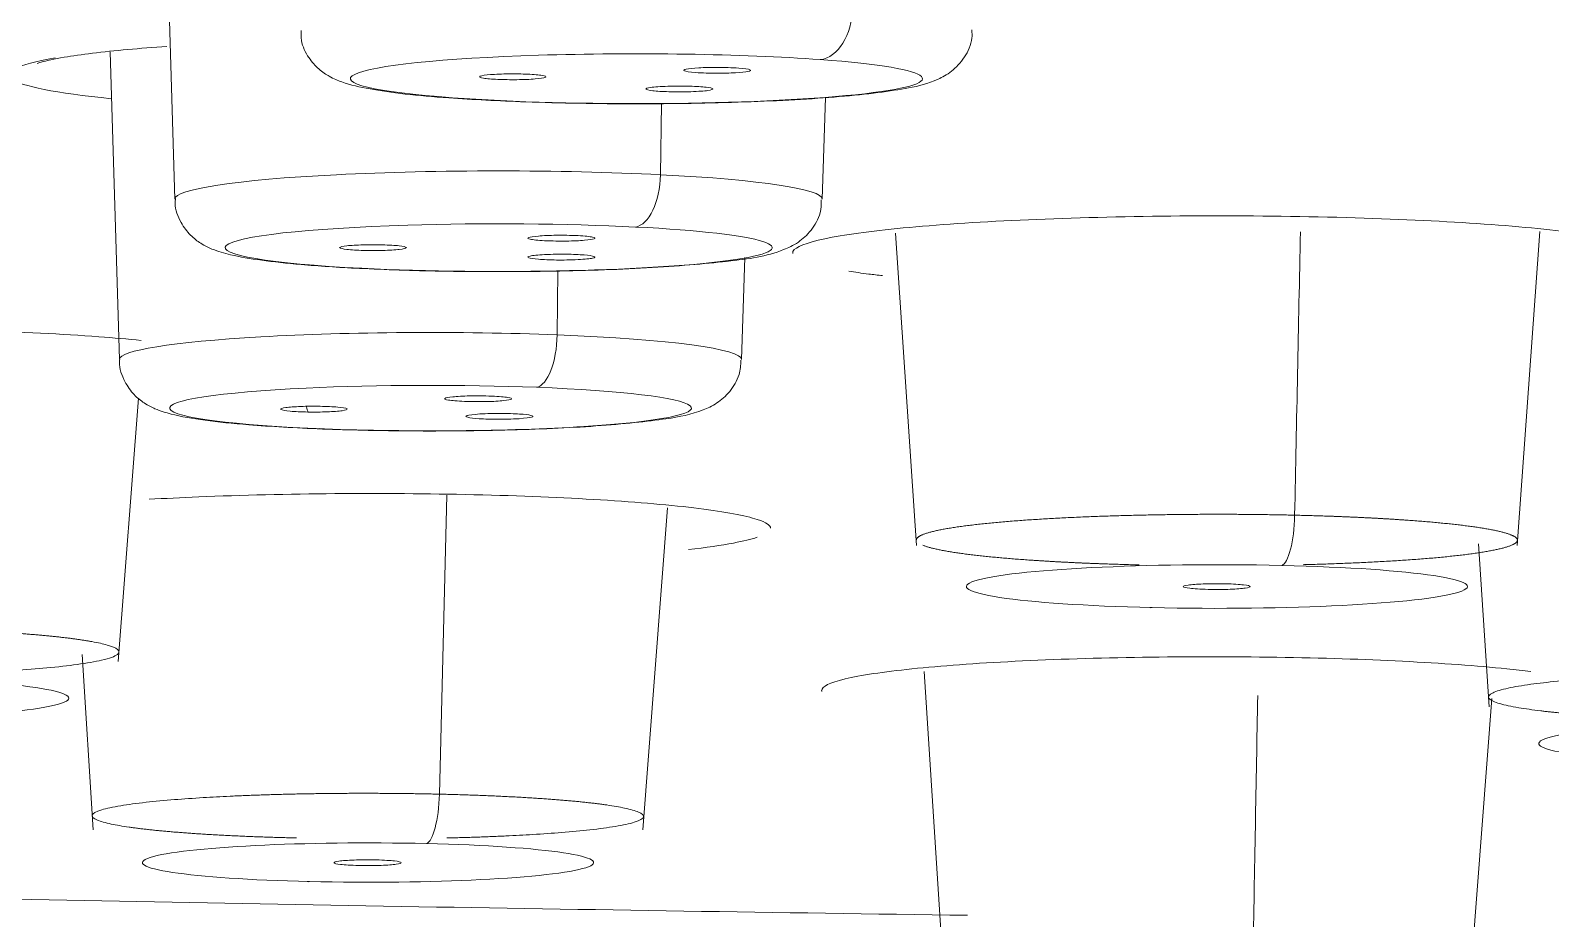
# Model space of a CAD drawing. Extents: x 19821 to 22981, y -91 to 2224.
# Drawn here: x 20667.92 to 20677, y 1296.49 to 1301.8 of the extents above; entities that cross this region are included whole.
import ezdxf

# ---------------------------------------------------------------- set-up
doc = ezdxf.new("R2010")
doc.units = 0
doc.header["$LTSCALE"] = 10
doc.header["$MEASUREMENT"] = 0
doc.layers.add('1', color=7, linetype='CONTINUOUS')

msp = doc.modelspace()

# ---------------------------------------------------------------- linework, layer by layer
at = {"layer": '1', "color": 7, "linetype": 'Continuous', "lineweight": 18}
for p, q in [((20668.7187, 1302.8975), (20668.7822, 1300.7884)), ((20668.395, 1301.67), (20668.4505, 1299.8296)), ((20672.6497, 1300.7884), (20672.668, 1301.3966)), ((20673.0866, 1300.5849), (20673.2134, 1298.7196)), ((20676.8001, 1298.7196), (20676.9363, 1300.5962)), ((20672.1679, 1299.8296), (20672.1863, 1300.4391)), ((20668.4439, 1298.0266), (20668.5639, 1299.5996)), ((20671.5766, 1297.0205), (20671.7251, 1298.9448)), ((20676.5688, 1298.7281), (20676.6343, 1297.7552)), ((20668.2273, 1298.0684), (20668.2939, 1297.0206)), ((20673.2588, 1297.9666), (20673.3835, 1296.0283)), ((20676.5141, 1296.0282), (20676.65, 1297.8046))]:
    msp.add_line(p, q, dxfattribs=at)
at = {"layer": '1', "color": 7, "linetype": 'Continuous', "lineweight": 13}
for p, q in [((20671.6828, 1300.9348), (20671.6892, 1301.3611)), ((20671.0652, 1299.978), (20671.0699, 1300.3598)), ((20670.362, 1297.233), (20670.4065, 1299.0206))]:
    msp.add_line(p, q, dxfattribs=at)
at = {"layer": '1', "color": 7, "linetype": 'Continuous', "lineweight": 18}
for centre, major_axis, ratio, start_param, end_param in [((20690.341, 1301.9672), (121.8, 0), 0.087156, 1.570796, 4.70718), ((20690.341, 1301.9672), (-120.85, 0), 0.087156, 4.712389, 7.853982), ((20690.341, 1302.0157), (119.2483, 0), 0.087156, 1.570796, 3.197179), ((20690.341, 1301.9672), (119.4636, 0), 0.087156, 1.570796, 3.186508), ((20690.341, 1301.9672), (119.4636, 0), 0.087156, 3.216942, 4.712389), ((20690.341, 1302.0157), (119.2483, 0), 0.087156, 3.248753, 4.705425), ((20670.716, 1300.4989), (-1.6339, 0), 0.087156, 4.18879, 5.051207), ((20690.341, 1301.9672), (-123.4865, 0), 0.087156, 0.153054, 1.5633), ((20670.3092, 1299.5401), (-1.5589, 0), 0.087156, 4.29351, 5.208793), ((20675.3941, 1298.8986), (0.007, 0.2999), 0.257808, 3.231979, 4.724071), ((20675.0069, 1298.4737), (-1.4963, 0), 0.087156, 4.450617, 7.592079), ((20675.0072, 1298.4739), (-1.4963, 0), 0.087153, 1.308966, 4.450546), ((20674.6196, 1298.6466), (-0.007, -0.2999), 0.257808, 6.19282, 6.37345), ((20666.7262, 1297.8067), (-1.4224, 0), 0.087155, 1.222062, 4.362805), ((20678.3523, 1297.5355), (-1.4224, 0), 0.087156, 4.538222, 7.678897), ((20670.2848, 1297.2366), (0.007, 0.2999), 0.257592, 3.23215, 4.706466), ((20669.9363, 1296.8243), (-1.3483, 0), 0.087156, 4.450916, 7.591432), ((20669.9352, 1296.8242), (-1.3483, 0), 0.087156, 1.309053, 4.45011), ((20669.5867, 1297.0096), (-0.007, -0.2999), 0.257591, 6.192792, 6.373277)]:
    msp.add_ellipse(centre, major_axis=major_axis, ratio=ratio, start_param=start_param, end_param=end_param, dxfattribs=at)
at = {"layer": '1', "color": 7, "linetype": 'Continuous', "lineweight": 13}
for centre, major_axis, ratio, start_param, end_param in [((20672.6379, 1301.9215), (0.0219, 0.2992), 0.640342, 3.255308, 4.796114), ((20671.5394, 1301.5086), (-1.7089, 0), 0.087156, 4.014257, 7.15585), ((20670.3092, 1301.5325), (2.5193, 0), 0.087156, 2.668374, 3.854521), ((20671.5394, 1301.5086), (-1.7089, 0), 0.087156, 0.872665, 4.014257), ((20670.441, 1301.6933), (-0.0219, -0.2992), 0.640342, 6.171027, 6.396901), ((20670.716, 1300.7888), (-1.9337, 0), 0.087156, 4.18879, 6.285802), ((20671.5329, 1300.9211), (0.0151, 0.2996), 0.498097, 3.242274, 4.78308), ((20670.716, 1300.7888), (-1.9337, 0), 0.087156, 3.138958, 4.18879), ((20670.716, 1300.4989), (-1.6339, 0), 0.087156, 5.051207, 7.330383), ((20670.716, 1300.4989), (-1.6339, 0), 0.087156, 1.047198, 4.18879), ((20670.3092, 1299.83), (-1.8587, 0), 0.087156, 4.29351, 6.285772), ((20670.9432, 1299.9631), (0.0116, 0.2998), 0.405189, 3.23707, 4.777875), ((20670.3092, 1299.83), (-1.8587, 0), 0.087156, 3.138929, 4.29351), ((20670.3092, 1299.5401), (-1.5589, 0), 0.087156, 5.208794, 7.435103), ((20670.3092, 1299.5401), (-1.5589, 0), 0.087156, 1.151917, 4.29351), ((20669.6751, 1299.7149), (-0.0116, -0.2998), 0.405189, 5.319502, 5.463134), ((20669.6751, 1299.7149), (-0.0116, -0.2998), 0.405189, 6.162633, 6.378662), ((20690.341, 1305.4538), (-104, 0), 0.087156, 1.342196, 1.408317)]:
    msp.add_ellipse(centre, major_axis=major_axis, ratio=ratio, start_param=start_param, end_param=end_param, dxfattribs=at)
at = {"layer": '1', "color": 7, "linetype": 'Continuous', "lineweight": 18}
for points, knots in [([(20669.5371, 1301.7963), (20669.5352, 1301.776), (20669.5357, 1301.7181), (20669.5778, 1301.6328), (20669.6426, 1301.5611), (20669.714, 1301.5147), (20669.8106, 1301.4752), (20669.9867, 1301.4359), (20670.2305, 1301.4056), (20670.4191, 1301.3941)], [0, 0, 0, 0, 0.038184, 0.113566, 0.180789, 0.251406, 0.348006, 0.569263, 1, 1, 1, 1]), ([(20670.4191, 1301.3941), (20670.5622, 1301.3838), (20670.9031, 1301.3657), (20671.5325, 1301.3546), (20672.2026, 1301.366), (20672.7846, 1301.3981), (20673.1397, 1301.4445), (20673.2993, 1301.4825), (20673.4182, 1301.5443), (20673.5009, 1301.629), (20673.5463, 1301.7258), (20673.5442, 1301.7833), (20673.5421, 1301.7999)], [0, 0, 0, 0, 0.128899, 0.290928, 0.452181, 0.61385, 0.780095, 0.878122, 0.917151, 0.953244, 0.986917, 1, 1, 1, 1]), ([(20667.9586, 1301.5994), (20667.9586, 1301.5994), (20667.9858, 1301.6098), (20668.1355, 1301.6425), (20668.4095, 1301.6767), (20668.6515, 1301.6958), (20668.7348, 1301.7016)], [0, 0, 0, 0, 0.143491, 0.401771, 0.807579, 1, 1, 1, 1]), ([(20668.7866, 1300.7926), (20668.785, 1300.7829), (20668.7798, 1300.7332), (20668.8136, 1300.6501), (20668.874, 1300.5695), (20668.9431, 1300.5181), (20669.0232, 1300.4803), (20669.1748, 1300.4375), (20669.4454, 1300.4024), (20669.7563, 1300.3811), (20669.884, 1300.3748)], [0, 0, 0, 0, 0.016345, 0.085324, 0.143936, 0.20213, 0.273046, 0.403981, 0.777703, 1, 1, 1, 1]), ([(20669.884, 1300.3748), (20670.0406, 1300.3671), (20670.3963, 1300.355), (20671.0119, 1300.3542), (20671.6204, 1300.3736), (20672.1249, 1300.4183), (20672.3387, 1300.4499), (20672.4967, 1300.5199), (20672.5844, 1300.5956), (20672.6397, 1300.6916), (20672.6447, 1300.7573), (20672.6436, 1300.7844)], [0, 0, 0, 0, 0.141389, 0.314474, 0.488138, 0.663854, 0.852047, 0.901447, 0.939929, 0.976734, 1, 1, 1, 1]), ([(20672.4728, 1300.464), (20672.4715, 1300.4716), (20672.4855, 1300.5046), (20672.6623, 1300.5628), (20673.1707, 1300.6264), (20673.9072, 1300.6721), (20674.7867, 1300.6925), (20675.3707, 1300.6883), (20675.6685, 1300.6814)], [0, 0, 0, 0, 0.056782, 0.245425, 0.434069, 0.622713, 0.811356, 1, 1, 1, 1]), ([(20675.6685, 1300.6814), (20675.9672, 1300.6744), (20676.4973, 1300.6524), (20677.1397, 1300.5967), (20677.4841, 1300.5309), (20677.5501, 1300.4871), (20677.5506, 1300.4684)], [0, 0, 0, 0, 0.267566, 0.535132, 0.802698, 1, 1, 1, 1]), ([(20673.0098, 1300.3316), (20672.9813, 1300.3348), (20672.9096, 1300.3432), (20672.8452, 1300.3521), (20672.8083, 1300.3578)], [0, 0, 0, 0, 0.383013, 1, 1, 1, 1]), ([(20667.5822, 1300.0041), (20667.8646, 1299.9951), (20668.2114, 1299.9774), (20668.5017, 1299.9527), (20668.5803, 1299.945)], [0, 0, 0, 0, 0.708843, 1, 1, 1, 1]), ([(20668.4534, 1299.8327), (20668.4524, 1299.8268), (20668.4463, 1299.7806), (20668.4779, 1299.6998), (20668.536, 1299.6171), (20668.6039, 1299.5643), (20668.6793, 1299.5271), (20668.836, 1299.4798), (20669.13, 1299.4436), (20669.4995, 1299.4213), (20669.6635, 1299.4151)], [0, 0, 0, 0, 0.009555, 0.075514, 0.130749, 0.184464, 0.247183, 0.354253, 0.743303, 1, 1, 1, 1]), ([(20669.6635, 1299.4151), (20669.8241, 1299.409), (20670.1784, 1299.4007), (20670.7672, 1299.4055), (20671.3238, 1299.43), (20671.7147, 1299.472), (20671.8877, 1299.5054), (20672.013, 1299.5611), (20672.0983, 1299.6318), (20672.156, 1299.7284), (20672.1634, 1299.7965), (20672.1628, 1299.8273)], [0, 0, 0, 0, 0.150657, 0.331183, 0.512987, 0.698552, 0.841412, 0.890712, 0.932047, 0.971385, 1, 1, 1, 1]), ([(20668.6276, 1298.9949), (20668.722, 1299.0003), (20669.0654, 1299.0173), (20669.7419, 1299.0331), (20670.2896, 1299.0291), (20670.5686, 1299.0225)], [0, 0, 0, 0, 0.168971, 0.584486, 1, 1, 1, 1]), ([(20670.5686, 1299.0225), (20670.8499, 1299.016), (20671.3491, 1298.9952), (20671.9536, 1298.9428), (20672.2779, 1298.8809), (20672.3402, 1298.8397), (20672.3407, 1298.8222)], [0, 0, 0, 0, 0.267567, 0.535133, 0.8027, 1, 1, 1, 1]), ([(20673.2113, 1298.7516), (20673.2112, 1298.7518), (20673.2112, 1298.7531), (20673.2114, 1298.7553), (20673.2124, 1298.7583), (20673.2142, 1298.7614), (20673.2166, 1298.7644), (20673.2198, 1298.7675), (20673.2237, 1298.7706), (20673.2283, 1298.7736), (20673.2337, 1298.7767), (20673.2399, 1298.7798), (20673.2468, 1298.7829), (20673.2545, 1298.786), (20673.263, 1298.7891), (20673.275, 1298.7931), (20673.2914, 1298.798), (20673.3133, 1298.8036), (20673.3375, 1298.8091), (20673.3639, 1298.8145), (20673.3925, 1298.8197), (20673.4231, 1298.8248), (20673.4556, 1298.8298), (20673.4899, 1298.8346), (20673.5259, 1298.8392), (20673.5635, 1298.8437), (20673.6026, 1298.848), (20673.6432, 1298.8522), (20673.685, 1298.8562), (20673.7281, 1298.86), (20673.7723, 1298.8637), (20673.8175, 1298.8672), (20673.8636, 1298.8706), (20673.9106, 1298.8738), (20673.9583, 1298.8768), (20674.0066, 1298.8796), (20674.0556, 1298.8823), (20674.105, 1298.8848), (20674.1548, 1298.8872), (20674.205, 1298.8894), (20674.2554, 1298.8915), (20674.306, 1298.8934), (20674.3567, 1298.8951), (20674.4074, 1298.8967), (20674.4581, 1298.8982), (20674.5088, 1298.8995), (20674.5593, 1298.9007), (20674.6096, 1298.9017), (20674.6596, 1298.9026), (20674.7094, 1298.9034), (20674.7588, 1298.9041), (20674.8078, 1298.9046), (20674.8563, 1298.905), (20674.9044, 1298.9053), (20674.9519, 1298.9055), (20674.9989, 1298.9055), (20675.0453, 1298.9055), (20675.0911, 1298.9054), (20675.1362, 1298.9052), (20675.1807, 1298.9048), (20675.2245, 1298.9044), (20675.2675, 1298.9039), (20675.3098, 1298.9033), (20675.3514, 1298.9027), (20675.3922, 1298.902), (20675.4322, 1298.9012), (20675.4585, 1298.9006), (20675.4715, 1298.9003)], [0, 0, 0, 0, 0.002446, 0.013145, 0.023894, 0.034693, 0.045544, 0.056445, 0.067397, 0.078399, 0.089452, 0.100556, 0.111711, 0.122916, 0.134172, 0.145478, 0.166725, 0.187792, 0.208679, 0.229387, 0.249916, 0.270265, 0.290434, 0.310424, 0.330235, 0.349866, 0.369317, 0.388589, 0.407681, 0.426594, 0.445327, 0.46388, 0.482254, 0.500448, 0.518462, 0.536297, 0.553952, 0.571427, 0.588723, 0.605839, 0.622775, 0.639532, 0.656108, 0.672505, 0.688722, 0.70476, 0.720617, 0.736295, 0.751793, 0.767111, 0.782249, 0.797208, 0.811987, 0.826585, 0.841004, 0.855243, 0.869303, 0.883182, 0.896881, 0.910401, 0.92374, 0.9369, 0.94988, 0.96268, 0.9753, 0.98774, 1, 1, 1, 1]), ([(20675.4715, 1298.9003), (20675.4784, 1298.9001), (20675.4923, 1298.8998), (20675.513, 1298.8992), (20675.5338, 1298.8987), (20675.5547, 1298.8981), (20675.5757, 1298.8975), (20675.5968, 1298.8969), (20675.6179, 1298.8962), (20675.6391, 1298.8956), (20675.6604, 1298.8948), (20675.6817, 1298.8941), (20675.703, 1298.8933), (20675.7244, 1298.8925), (20675.7458, 1298.8917), (20675.7672, 1298.8908), (20675.7887, 1298.8899), (20675.8102, 1298.889), (20675.8317, 1298.8881), (20675.8531, 1298.8871), (20675.8746, 1298.886), (20675.8961, 1298.885), (20675.9175, 1298.8839), (20675.9389, 1298.8828), (20675.9603, 1298.8816), (20675.9816, 1298.8805), (20676.0029, 1298.8792), (20676.0241, 1298.878), (20676.0452, 1298.8767), (20676.0663, 1298.8754), (20676.0872, 1298.874), (20676.1081, 1298.8727), (20676.1289, 1298.8712), (20676.1495, 1298.8698), (20676.1701, 1298.8683), (20676.1905, 1298.8668), (20676.2107, 1298.8652), (20676.2308, 1298.8636), (20676.2508, 1298.862), (20676.2705, 1298.8603), (20676.2901, 1298.8586), (20676.3095, 1298.8568), (20676.3287, 1298.8551), (20676.3477, 1298.8533), (20676.3665, 1298.8514), (20676.385, 1298.8495), (20676.4033, 1298.8476), (20676.4213, 1298.8456), (20676.4391, 1298.8437), (20676.4565, 1298.8416), (20676.4737, 1298.8396), (20676.4906, 1298.8375), (20676.5072, 1298.8353), (20676.5235, 1298.8332), (20676.5394, 1298.831), (20676.5549, 1298.8287), (20676.5702, 1298.8265), (20676.585, 1298.8242), (20676.5995, 1298.8218), (20676.6135, 1298.8195), (20676.6272, 1298.8171), (20676.6405, 1298.8146), (20676.6533, 1298.8122), (20676.6656, 1298.8097), (20676.6776, 1298.8072), (20676.689, 1298.8046), (20676.7, 1298.802), (20676.7105, 1298.7994), (20676.7205, 1298.7968), (20676.7299, 1298.7941), (20676.7389, 1298.7914), (20676.7473, 1298.7887), (20676.7552, 1298.7859), (20676.7624, 1298.7831), (20676.7692, 1298.7803), (20676.7753, 1298.7775), (20676.7809, 1298.7746), (20676.7858, 1298.7718), (20676.7901, 1298.7689), (20676.7938, 1298.766), (20676.7969, 1298.763), (20676.7993, 1298.7601), (20676.801, 1298.7571), (20676.8021, 1298.7541), (20676.8025, 1298.7511), (20676.8022, 1298.7481), (20676.8012, 1298.7451), (20676.7995, 1298.742), (20676.797, 1298.739), (20676.7939, 1298.7359), (20676.79, 1298.7328), (20676.7853, 1298.7297), (20676.7799, 1298.7267), (20676.7737, 1298.7236), (20676.7668, 1298.7205), (20676.7591, 1298.7174), (20676.7506, 1298.7143), (20676.7386, 1298.7103), (20676.7222, 1298.7054), (20676.7003, 1298.6998), (20676.6761, 1298.6943), (20676.6497, 1298.6889), (20676.6212, 1298.6836), (20676.5906, 1298.6785), (20676.5582, 1298.6736), (20676.5239, 1298.6688), (20676.4879, 1298.6642), (20676.4503, 1298.6597), (20676.4112, 1298.6554), (20676.3706, 1298.6512), (20676.3288, 1298.6472), (20676.2858, 1298.6433), (20676.2416, 1298.6397), (20676.1964, 1298.6362), (20676.1503, 1298.6328), (20676.1034, 1298.6296), (20676.0557, 1298.6266), (20676.0074, 1298.6238), (20675.9585, 1298.6211), (20675.9091, 1298.6186), (20675.8593, 1298.6162), (20675.8091, 1298.614), (20675.7587, 1298.6119), (20675.7082, 1298.61), (20675.6575, 1298.6083), (20675.6067, 1298.6067), (20675.5616, 1298.6054), (20675.5332, 1298.6046), (20675.5219, 1298.6043)], [0, 0, 0, 0, 0.004607, 0.009249, 0.013928, 0.018643, 0.023394, 0.028182, 0.033005, 0.037864, 0.04276, 0.047691, 0.052659, 0.057663, 0.062703, 0.067779, 0.072891, 0.078039, 0.083223, 0.088444, 0.0937, 0.098993, 0.104322, 0.109686, 0.115087, 0.120524, 0.125997, 0.131506, 0.137051, 0.142633, 0.14825, 0.153904, 0.159593, 0.165319, 0.17108, 0.176878, 0.182712, 0.188582, 0.194488, 0.20043, 0.206408, 0.212423, 0.218473, 0.22456, 0.230682, 0.236841, 0.243035, 0.249266, 0.255533, 0.261836, 0.268175, 0.27455, 0.280961, 0.287408, 0.293891, 0.30041, 0.306965, 0.313557, 0.320184, 0.326848, 0.333547, 0.340283, 0.347055, 0.353862, 0.360706, 0.367586, 0.374502, 0.381454, 0.388442, 0.395466, 0.402526, 0.409622, 0.416754, 0.423922, 0.431126, 0.438367, 0.445643, 0.452955, 0.460304, 0.467688, 0.475108, 0.482565, 0.490057, 0.497586, 0.50515, 0.512751, 0.520387, 0.52806, 0.535769, 0.543513, 0.551294, 0.55911, 0.566963, 0.574852, 0.582777, 0.590737, 0.598734, 0.606767, 0.621847, 0.636801, 0.651626, 0.666324, 0.680895, 0.695339, 0.709655, 0.723843, 0.737904, 0.751838, 0.765644, 0.779323, 0.792875, 0.806299, 0.819596, 0.832765, 0.845807, 0.858722, 0.871509, 0.88417, 0.896702, 0.909108, 0.921386, 0.933537, 0.945561, 0.957457, 0.969226, 0.980868, 0.992383, 1, 1, 1, 1]), ([(20672.26, 1298.7679), (20672.2247, 1298.7562), (20672.1184, 1298.7303), (20671.9559, 1298.7069), (20671.8496, 1298.6947)], [0, 0, 0, 0, 0.440535, 1, 1, 1, 1]), ([(20674.5421, 1298.6031), (20674.5352, 1298.6033), (20674.5213, 1298.6036), (20674.5005, 1298.6041), (20674.4797, 1298.6047), (20674.4587, 1298.6053), (20674.4377, 1298.6059), (20674.4166, 1298.6065), (20674.3955, 1298.6072), (20674.3742, 1298.6078), (20674.353, 1298.6086), (20674.3316, 1298.6093), (20674.3103, 1298.6101), (20674.2889, 1298.6109), (20674.2674, 1298.6117), (20674.246, 1298.6126), (20674.2245, 1298.6135), (20674.203, 1298.6144), (20674.1815, 1298.6153), (20674.16, 1298.6163), (20674.1385, 1298.6174), (20674.1171, 1298.6184), (20674.0956, 1298.6195), (20674.0742, 1298.6206), (20674.0528, 1298.6218), (20674.0315, 1298.6229), (20674.0102, 1298.6242), (20673.989, 1298.6254), (20673.9679, 1298.6267), (20673.9468, 1298.628), (20673.9258, 1298.6294), (20673.9049, 1298.6308), (20673.8842, 1298.6322), (20673.8635, 1298.6336), (20673.843, 1298.6351), (20673.8226, 1298.6367), (20673.8023, 1298.6382), (20673.7822, 1298.6398), (20673.7623, 1298.6415), (20673.7425, 1298.6431), (20673.7229, 1298.6448), (20673.7035, 1298.6466), (20673.6844, 1298.6484), (20673.6654, 1298.6502), (20673.6466, 1298.652), (20673.6281, 1298.6539), (20673.6098, 1298.6558), (20673.5918, 1298.6578), (20673.5741, 1298.6598), (20673.5566, 1298.6618), (20673.5394, 1298.6639), (20673.5225, 1298.6659), (20673.506, 1298.6681), (20673.4897, 1298.6702), (20673.4738, 1298.6724), (20673.4583, 1298.6747), (20673.4431, 1298.6769), (20673.4282, 1298.6792), (20673.4138, 1298.6816), (20673.3997, 1298.6839), (20673.3861, 1298.6863), (20673.3729, 1298.6888), (20673.3601, 1298.6912), (20673.3477, 1298.6937), (20673.3358, 1298.6963), (20673.3244, 1298.6988), (20673.3134, 1298.7014), (20673.3029, 1298.704), (20673.293, 1298.7067), (20673.2835, 1298.7093), (20673.2746, 1298.712), (20673.2662, 1298.7148), (20673.2583, 1298.7175), (20673.2535, 1298.7194), (20673.2511, 1298.7203), (20673.2511, 1298.7203)], [0, 0, 0, 0, 0.010883, 0.02185, 0.032902, 0.044039, 0.05526, 0.066566, 0.077957, 0.089432, 0.100992, 0.112636, 0.124366, 0.136179, 0.148078, 0.160061, 0.172129, 0.184281, 0.196518, 0.20884, 0.221247, 0.233738, 0.246314, 0.258974, 0.271719, 0.284549, 0.297463, 0.310463, 0.323546, 0.336715, 0.349968, 0.363306, 0.376728, 0.390236, 0.403828, 0.417504, 0.431265, 0.445111, 0.459042, 0.473058, 0.487158, 0.501343, 0.515612, 0.529966, 0.544405, 0.558929, 0.573537, 0.58823, 0.603008, 0.617871, 0.632818, 0.64785, 0.662967, 0.678168, 0.693455, 0.708826, 0.724281, 0.739822, 0.755447, 0.771157, 0.786952, 0.802831, 0.818795, 0.834844, 0.850978, 0.867197, 0.8835, 0.899888, 0.916361, 0.932919, 0.949561, 0.966288, 0.9831, 0.999997, 1, 1, 1, 1]), ([(20667.3156, 1298.2206), (20667.3216, 1298.2204), (20667.3338, 1298.22), (20667.352, 1298.2194), (20667.3701, 1298.2188), (20667.3881, 1298.2181), (20667.4061, 1298.2175), (20667.4241, 1298.2168), (20667.442, 1298.2161), (20667.4598, 1298.2154), (20667.4776, 1298.2146), (20667.4953, 1298.2139), (20667.5129, 1298.2131), (20667.5304, 1298.2123), (20667.5479, 1298.2115), (20667.5653, 1298.2107), (20667.5826, 1298.2098), (20667.5998, 1298.209), (20667.6169, 1298.2081), (20667.634, 1298.2072), (20667.6509, 1298.2063), (20667.6678, 1298.2053), (20667.6845, 1298.2044), (20667.7012, 1298.2034), (20667.7177, 1298.2024), (20667.7341, 1298.2014), (20667.7504, 1298.2004), (20667.7666, 1298.1994), (20667.7827, 1298.1983), (20667.7987, 1298.1972), (20667.8145, 1298.1961), (20667.8302, 1298.195), (20667.8458, 1298.1939), (20667.8613, 1298.1928), (20667.8766, 1298.1916), (20667.8918, 1298.1904), (20667.9068, 1298.1892), (20667.9217, 1298.188), (20667.9364, 1298.1868), (20667.951, 1298.1855), (20667.9655, 1298.1843), (20667.9797, 1298.183), (20667.9939, 1298.1817), (20668.0078, 1298.1804), (20668.0216, 1298.1791), (20668.0353, 1298.1777), (20668.0487, 1298.1764), (20668.062, 1298.175), (20668.0751, 1298.1736), (20668.0881, 1298.1722), (20668.1008, 1298.1708), (20668.1134, 1298.1694), (20668.1257, 1298.1679), (20668.1379, 1298.1665), (20668.1499, 1298.165), (20668.1617, 1298.1635), (20668.1733, 1298.162), (20668.1847, 1298.1605), (20668.1959, 1298.1589), (20668.2069, 1298.1574), (20668.2177, 1298.1558), (20668.2282, 1298.1542), (20668.2386, 1298.1526), (20668.2487, 1298.151), (20668.2586, 1298.1494), (20668.2683, 1298.1478), (20668.2777, 1298.1462), (20668.3206, 1298.1385), (20668.3905, 1298.1228), (20668.4514, 1298.0968), (20668.4513, 1298.0659), (20668.3662, 1298.0351), (20668.212, 1298.0082), (20668.0302, 1297.9877), (20667.8352, 1297.972), (20667.6432, 1297.9605), (20667.5014, 1297.9542), (20667.4124, 1297.9509), (20667.3701, 1297.9495), (20667.3275, 1297.9481), (20667.2865, 1297.9469), (20667.2596, 1297.9462), (20667.247, 1297.9459)], [0, 0, 0, 0, 0.004543, 0.009093, 0.013651, 0.018217, 0.02279, 0.027371, 0.03196, 0.036556, 0.04116, 0.045772, 0.050392, 0.055019, 0.059654, 0.064296, 0.068947, 0.073605, 0.07827, 0.082944, 0.087625, 0.092313, 0.09701, 0.101714, 0.106425, 0.111145, 0.115872, 0.120607, 0.125349, 0.130099, 0.134857, 0.139622, 0.144396, 0.149176, 0.153965, 0.158761, 0.163565, 0.168376, 0.173196, 0.178022, 0.182857, 0.187699, 0.192549, 0.197407, 0.202272, 0.207145, 0.212025, 0.216914, 0.221809, 0.226713, 0.231624, 0.236543, 0.24147, 0.246404, 0.251346, 0.256295, 0.261252, 0.266217, 0.27119, 0.27617, 0.281158, 0.286153, 0.291156, 0.296167, 0.301186, 0.306212, 0.311246, 0.316287, 0.376543, 0.449267, 0.534433, 0.632014, 0.711411, 0.782705, 0.845892, 0.900972, 0.947941, 0.958702, 0.969425, 0.980112, 0.990761, 1, 1, 1, 1]), ([(20672.6466, 1297.847), (20672.646, 1297.8489), (20672.6423, 1297.8742), (20672.7415, 1297.9228), (20673.1494, 1297.9844), (20673.7737, 1298.0305), (20674.5626, 1298.0554), (20675.0908, 1298.0552), (20675.3644, 1298.0512)], [0, 0, 0, 0, 0.015599, 0.212479, 0.409359, 0.60624, 0.80312, 1, 1, 1, 1]), ([(20675.3644, 1298.0512), (20675.6367, 1298.0469), (20676.1329, 1298.0313), (20676.6261, 1297.9954), (20676.8373, 1297.971), (20676.8815, 1297.9654)], [0, 0, 0, 0, 0.436291, 0.872582, 1, 1, 1, 1]), ([(20678.0528, 1297.6707), (20678.0464, 1297.6708), (20678.0337, 1297.671), (20678.0147, 1297.6714), (20677.9956, 1297.6717), (20677.9766, 1297.6721), (20677.9576, 1297.6724), (20677.9386, 1297.6728), (20677.9197, 1297.6733), (20677.9007, 1297.6737), (20677.8818, 1297.6741), (20677.8629, 1297.6746), (20677.8441, 1297.6751), (20677.8252, 1297.6756), (20677.8065, 1297.6761), (20677.7877, 1297.6767), (20677.769, 1297.6773), (20677.7503, 1297.6778), (20677.7317, 1297.6784), (20677.7132, 1297.6791), (20677.6946, 1297.6797), (20677.6762, 1297.6804), (20677.6578, 1297.6811), (20677.6395, 1297.6818), (20677.6212, 1297.6825), (20677.603, 1297.6832), (20677.5849, 1297.684), (20677.5668, 1297.6848), (20677.5488, 1297.6856), (20677.5309, 1297.6864), (20677.5131, 1297.6872), (20677.4954, 1297.6881), (20677.4778, 1297.6889), (20677.4602, 1297.6898), (20677.4428, 1297.6907), (20677.4254, 1297.6917), (20677.4082, 1297.6926), (20677.391, 1297.6936), (20677.374, 1297.6946), (20677.3571, 1297.6956), (20677.3403, 1297.6966), (20677.3236, 1297.6976), (20677.307, 1297.6987), (20677.2906, 1297.6998), (20677.2743, 1297.7009), (20677.2581, 1297.702), (20677.2421, 1297.7031), (20677.2261, 1297.7043), (20677.2104, 1297.7054), (20677.1947, 1297.7066), (20677.1793, 1297.7078), (20677.1639, 1297.709), (20677.1487, 1297.7103), (20677.1337, 1297.7115), (20677.1189, 1297.7128), (20677.1042, 1297.7141), (20677.0896, 1297.7154), (20677.0753, 1297.7167), (20677.0611, 1297.7181), (20677.047, 1297.7194), (20677.0332, 1297.7208), (20677.0195, 1297.7222), (20677.006, 1297.7236), (20676.9928, 1297.725), (20676.9797, 1297.7265), (20676.9668, 1297.7279), (20676.954, 1297.7294), (20676.8963, 1297.7363), (20676.7956, 1297.7507), (20676.6824, 1297.7753), (20676.6183, 1297.8057), (20676.6382, 1297.8373), (20676.7342, 1297.8661), (20676.8699, 1297.889), (20677.029, 1297.9074), (20677.1945, 1297.9217), (20677.3212, 1297.9301), (20677.4021, 1297.9347), (20677.4405, 1297.9367), (20677.4794, 1297.9387), (20677.5189, 1297.9406), (20677.5588, 1297.9424), (20677.599, 1297.944), (20677.6397, 1297.9456), (20677.6808, 1297.9471), (20677.7221, 1297.9485), (20677.7637, 1297.9498), (20677.8056, 1297.951), (20677.8477, 1297.9521), (20677.89, 1297.9531), (20677.9325, 1297.9541), (20677.975, 1297.9549), (20678.0177, 1297.9556), (20678.0605, 1297.9563), (20678.1033, 1297.9568), (20678.1461, 1297.9573), (20678.1888, 1297.9577), (20678.2316, 1297.9579), (20678.2742, 1297.9581), (20678.3168, 1297.9582), (20678.3592, 1297.9582), (20678.4015, 1297.9581), (20678.4436, 1297.958), (20678.4855, 1297.9577), (20678.5272, 1297.9574), (20678.5686, 1297.957), (20678.6098, 1297.9565), (20678.6371, 1297.9561), (20678.6507, 1297.9559)], [0, 0, 0, 0, 0.003581, 0.007169, 0.010763, 0.014363, 0.01797, 0.021584, 0.025204, 0.02883, 0.032463, 0.036102, 0.039747, 0.043399, 0.047058, 0.050723, 0.054394, 0.058072, 0.061756, 0.065446, 0.069144, 0.072847, 0.076557, 0.080273, 0.083996, 0.087726, 0.091461, 0.095203, 0.098952, 0.102707, 0.106469, 0.110237, 0.114011, 0.117792, 0.121579, 0.125373, 0.129173, 0.13298, 0.136793, 0.140613, 0.144439, 0.148271, 0.15211, 0.155955, 0.159807, 0.163666, 0.16753, 0.171402, 0.175279, 0.179163, 0.183054, 0.186951, 0.190855, 0.194765, 0.198681, 0.202604, 0.206533, 0.210469, 0.214411, 0.21836, 0.222316, 0.226277, 0.230245, 0.23422, 0.238201, 0.242189, 0.246183, 0.250183, 0.29761, 0.355048, 0.422489, 0.499923, 0.562507, 0.618797, 0.668784, 0.712461, 0.74982, 0.7583, 0.766752, 0.775177, 0.783575, 0.791945, 0.800289, 0.808605, 0.816893, 0.825155, 0.833389, 0.841596, 0.849776, 0.857928, 0.866053, 0.874151, 0.882222, 0.890265, 0.898281, 0.906269, 0.91423, 0.922164, 0.930071, 0.93795, 0.945802, 0.953627, 0.961424, 0.969194, 0.976937, 0.984652, 0.99234, 1, 1, 1, 1]), ([(20669.5092, 1296.9713), (20669.5024, 1296.9714), (20669.4888, 1296.9718), (20669.4685, 1296.9723), (20669.4482, 1296.9728), (20669.4279, 1296.9734), (20669.4077, 1296.9739), (20669.3876, 1296.9745), (20669.3675, 1296.9752), (20669.3474, 1296.9758), (20669.3274, 1296.9765), (20669.3075, 1296.9772), (20669.2876, 1296.9779), (20669.2678, 1296.9786), (20669.2481, 1296.9794), (20669.2285, 1296.9802), (20669.209, 1296.981), (20669.1895, 1296.9818), (20669.1702, 1296.9826), (20669.1509, 1296.9835), (20669.1317, 1296.9844), (20669.1127, 1296.9853), (20669.0937, 1296.9863), (20669.0749, 1296.9872), (20669.0562, 1296.9882), (20669.0376, 1296.9892), (20669.0191, 1296.9903), (20669.0008, 1296.9913), (20668.9826, 1296.9924), (20668.9646, 1296.9935), (20668.9467, 1296.9946), (20668.9289, 1296.9957), (20668.9113, 1296.9969), (20668.8938, 1296.9981), (20668.8765, 1296.9993), (20668.8594, 1297.0005), (20668.8425, 1297.0017), (20668.8257, 1297.003), (20668.8091, 1297.0043), (20668.7926, 1297.0056), (20668.7764, 1297.0069), (20668.7604, 1297.0083), (20668.7445, 1297.0097), (20668.7289, 1297.011), (20668.7134, 1297.0125), (20668.6982, 1297.0139), (20668.6832, 1297.0153), (20668.6683, 1297.0168), (20668.6538, 1297.0183), (20668.6394, 1297.0198), (20668.6253, 1297.0213), (20668.6114, 1297.0229), (20668.5977, 1297.0244), (20668.5843, 1297.026), (20668.5711, 1297.0276), (20668.5582, 1297.0292), (20668.5455, 1297.0309), (20668.5331, 1297.0325), (20668.5209, 1297.0342), (20668.4715, 1297.0412), (20668.3892, 1297.0555), (20668.3056, 1297.0794), (20668.2749, 1297.1082), (20668.3255, 1297.1376), (20668.4456, 1297.1637), (20668.5982, 1297.1841), (20668.7683, 1297.2001), (20668.9399, 1297.2121), (20669.0688, 1297.219), (20669.1503, 1297.2227), (20669.189, 1297.2243), (20669.2282, 1297.2259), (20669.2677, 1297.2273), (20669.3076, 1297.2287), (20669.3478, 1297.2299), (20669.3882, 1297.2311), (20669.4289, 1297.2322), (20669.4697, 1297.2332), (20669.5108, 1297.2341), (20669.5519, 1297.2349), (20669.5932, 1297.2356), (20669.6346, 1297.2362), (20669.676, 1297.2368), (20669.7175, 1297.2372), (20669.7589, 1297.2376), (20669.8003, 1297.2379), (20669.8416, 1297.2381), (20669.8829, 1297.2382), (20669.924, 1297.2382), (20669.965, 1297.2381), (20670.0059, 1297.238), (20670.0465, 1297.2377), (20670.0869, 1297.2374), (20670.1271, 1297.237), (20670.1671, 1297.2366), (20670.2067, 1297.236), (20670.246, 1297.2354), (20670.285, 1297.2347), (20670.3237, 1297.2339), (20670.3493, 1297.2333), (20670.362, 1297.233)], [0, 0, 0, 0, 0.004085, 0.008179, 0.01228, 0.016389, 0.020507, 0.024632, 0.028765, 0.032907, 0.037056, 0.041213, 0.045379, 0.049552, 0.053733, 0.057922, 0.06212, 0.066325, 0.070538, 0.074759, 0.078989, 0.083226, 0.087471, 0.091725, 0.095986, 0.100255, 0.104532, 0.108818, 0.113111, 0.117413, 0.121722, 0.126039, 0.130365, 0.134698, 0.13904, 0.143389, 0.147747, 0.152113, 0.156486, 0.160868, 0.165258, 0.169655, 0.174061, 0.178475, 0.182897, 0.187327, 0.191765, 0.196211, 0.200665, 0.205127, 0.209597, 0.214075, 0.218561, 0.223056, 0.227558, 0.232069, 0.236587, 0.241114, 0.245648, 0.250191, 0.297762, 0.355246, 0.422636, 0.499927, 0.562657, 0.619022, 0.66901, 0.71261, 0.749816, 0.758314, 0.766783, 0.775224, 0.783637, 0.792021, 0.800377, 0.808705, 0.817003, 0.825274, 0.833516, 0.841729, 0.849914, 0.85807, 0.866198, 0.874297, 0.882368, 0.89041, 0.898424, 0.906409, 0.914365, 0.922293, 0.930192, 0.938063, 0.945905, 0.953719, 0.961504, 0.96926, 0.976988, 0.984687, 0.992358, 1, 1, 1, 1]), ([(20670.362, 1297.233), (20670.3688, 1297.2329), (20670.3824, 1297.2326), (20670.4027, 1297.232), (20670.4229, 1297.2315), (20670.4432, 1297.231), (20670.4633, 1297.2304), (20670.4835, 1297.2298), (20670.5036, 1297.2292), (20670.5236, 1297.2285), (20670.5436, 1297.2278), (20670.5635, 1297.2271), (20670.5833, 1297.2264), (20670.6031, 1297.2257), (20670.6228, 1297.2249), (20670.6424, 1297.2242), (20670.6619, 1297.2233), (20670.6813, 1297.2225), (20670.7007, 1297.2217), (20670.7199, 1297.2208), (20670.7391, 1297.2199), (20670.7581, 1297.219), (20670.7771, 1297.218), (20670.7959, 1297.2171), (20670.8146, 1297.2161), (20670.8332, 1297.2151), (20670.8517, 1297.2141), (20670.87, 1297.213), (20670.8882, 1297.2119), (20670.9062, 1297.2108), (20670.9242, 1297.2097), (20670.9419, 1297.2086), (20670.9596, 1297.2074), (20670.977, 1297.2062), (20670.9943, 1297.205), (20671.0114, 1297.2038), (20671.0284, 1297.2026), (20671.0452, 1297.2013), (20671.0618, 1297.2), (20671.0783, 1297.1987), (20671.0945, 1297.1974), (20671.1106, 1297.196), (20671.1264, 1297.1946), (20671.1421, 1297.1933), (20671.1576, 1297.1918), (20671.1728, 1297.1904), (20671.1879, 1297.189), (20671.2027, 1297.1875), (20671.2173, 1297.186), (20671.2317, 1297.1845), (20671.2458, 1297.183), (20671.2597, 1297.1814), (20671.2734, 1297.1799), (20671.2868, 1297.1783), (20671.3, 1297.1767), (20671.313, 1297.1751), (20671.3257, 1297.1734), (20671.3381, 1297.1718), (20671.3503, 1297.1701), (20671.3996, 1297.1631), (20671.4818, 1297.1488), (20671.5655, 1297.1249), (20671.5963, 1297.0961), (20671.5459, 1297.0667), (20671.4257, 1297.0406), (20671.2733, 1297.0202), (20671.1033, 1297.0042), (20670.9316, 1296.9922), (20670.8026, 1296.9853), (20670.721, 1296.9816), (20670.6822, 1296.98), (20670.6431, 1296.9784), (20670.6035, 1296.977), (20670.5637, 1296.9756), (20670.5235, 1296.9743), (20670.4831, 1296.9732), (20670.4442, 1296.9721), (20670.4187, 1296.9715), (20670.4069, 1296.9712)], [0, 0, 0, 0, 0.004948, 0.009906, 0.014874, 0.019852, 0.02484, 0.029838, 0.034847, 0.039865, 0.044893, 0.049932, 0.05498, 0.060038, 0.065107, 0.070185, 0.075274, 0.080373, 0.085481, 0.0906, 0.095728, 0.100867, 0.106016, 0.111175, 0.116343, 0.121522, 0.126711, 0.13191, 0.137119, 0.142338, 0.147567, 0.152805, 0.158054, 0.163313, 0.168582, 0.173861, 0.17915, 0.184449, 0.189758, 0.195077, 0.200406, 0.205746, 0.211095, 0.216454, 0.221823, 0.227202, 0.232591, 0.23799, 0.243399, 0.248818, 0.254247, 0.259686, 0.265135, 0.270594, 0.276063, 0.281542, 0.287031, 0.29253, 0.298039, 0.303558, 0.361155, 0.430874, 0.512689, 0.606567, 0.682631, 0.750984, 0.811626, 0.864555, 0.909772, 0.920083, 0.930358, 0.9406, 0.950806, 0.960978, 0.971115, 0.981218, 0.991286, 1, 1, 1, 1])]:
    msp.add_open_spline(points, degree=3, knots=knots, dxfattribs=at)
for points in [[(20672.1501, 1301.572), (20672.1073, 1301.5745), (20672.0265, 1301.5773), (20671.9034, 1301.574), (20671.8273, 1301.5659), (20671.8117, 1301.5549), (20671.8574, 1301.5485), (20671.893, 1301.5453)], [(20671.893, 1301.5453), (20671.9358, 1301.5428), (20672.0166, 1301.54), (20672.1396, 1301.5433), (20672.2158, 1301.5514), (20672.2314, 1301.5624), (20672.1857, 1301.5688), (20672.1501, 1301.572)], [(20670.6039, 1301.523), (20670.6003, 1301.5185), (20670.6127, 1301.511), (20670.7077, 1301.5034), (20670.8255, 1301.5016), (20670.9432, 1301.506), (20670.9838, 1301.5126), (20670.9978, 1301.5169)], [(20670.9978, 1301.5169), (20671.0014, 1301.5214), (20670.989, 1301.5289), (20670.8939, 1301.5365), (20670.7761, 1301.5382), (20670.6584, 1301.5339), (20670.6178, 1301.5272), (20670.6039, 1301.523)], [(20671.7275, 1301.4635), (20671.6812, 1301.4616), (20671.6127, 1301.4569), (20671.5848, 1301.4459), (20671.6264, 1301.4361), (20671.7285, 1301.4294), (20671.8148, 1301.4297), (20671.8644, 1301.4308)], [(20671.8644, 1301.4308), (20671.9107, 1301.4327), (20671.9792, 1301.4374), (20672.0071, 1301.4484), (20671.9655, 1301.4582), (20671.8634, 1301.4649), (20671.7771, 1301.4646), (20671.7275, 1301.4635)], [(20671.191, 1300.5706), (20671.1438, 1300.5724), (20671.0586, 1300.574), (20670.9442, 1300.5688), (20670.8852, 1300.5598), (20670.8918, 1300.5486), (20670.9496, 1300.543), (20670.991, 1300.5404)], [(20670.991, 1300.5404), (20671.0381, 1300.5386), (20671.1233, 1300.537), (20671.2378, 1300.5422), (20671.2968, 1300.5513), (20671.2901, 1300.5624), (20671.2324, 1300.568), (20671.191, 1300.5706)], [(20670.166, 1300.4989), (20670.1605, 1300.5034), (20670.1334, 1300.5106), (20670.0246, 1300.5166), (20669.9052, 1300.5166), (20669.7979, 1300.5105), (20669.7712, 1300.5033), (20669.766, 1300.4989)], [(20669.766, 1300.4989), (20669.7714, 1300.4944), (20669.7985, 1300.4872), (20669.9073, 1300.4812), (20670.0267, 1300.4812), (20670.134, 1300.4873), (20670.1607, 1300.4945), (20670.166, 1300.4989)], [(20670.991, 1300.4574), (20670.9492, 1300.4547), (20670.8912, 1300.4491), (20670.8855, 1300.4379), (20670.9459, 1300.4289), (20671.0599, 1300.4238), (20671.1443, 1300.4254), (20671.191, 1300.4272)], [(20671.191, 1300.4272), (20671.2327, 1300.4298), (20671.2908, 1300.4355), (20671.2964, 1300.4467), (20671.236, 1300.4557), (20671.1221, 1300.4608), (20671.0376, 1300.4592), (20670.991, 1300.4574)], [(20670.6753, 1299.6118), (20670.6261, 1299.6132), (20670.5395, 1299.614), (20670.432, 1299.6078), (20670.3841, 1299.5982), (20670.4041, 1299.5872), (20670.4683, 1299.5822), (20670.5126, 1299.5799)], [(20670.5126, 1299.5799), (20670.5617, 1299.5786), (20670.6483, 1299.5778), (20670.7558, 1299.584), (20670.8037, 1299.5935), (20670.7837, 1299.6045), (20670.7196, 1299.6096), (20670.6753, 1299.6118)], [(20669.8119, 1299.5356), (20669.8012, 1299.54), (20669.7655, 1299.5469), (20669.6501, 1299.5519), (20669.5314, 1299.5508), (20669.432, 1299.5437), (20669.414, 1299.5364), (20669.4141, 1299.5319)], [(20669.4141, 1299.5319), (20669.4249, 1299.5275), (20669.4605, 1299.5206), (20669.5759, 1299.5156), (20669.6946, 1299.5168), (20669.794, 1299.5238), (20669.812, 1299.5311), (20669.8119, 1299.5356)], [(20670.6031, 1299.5049), (20670.5647, 1299.5019), (20670.5138, 1299.4957), (20670.5216, 1299.4845), (20670.5925, 1299.4761), (20670.7119, 1299.4721), (20670.794, 1299.4744), (20670.8382, 1299.4767)], [(20670.8382, 1299.4767), (20670.8765, 1299.4797), (20670.9275, 1299.4858), (20670.9197, 1299.4971), (20670.8488, 1299.5054), (20670.7294, 1299.5094), (20670.6473, 1299.5071), (20670.6031, 1299.5049)], [(20675.0578, 1298.4903), (20675.0068, 1298.491), (20674.9198, 1298.4906), (20674.8246, 1298.483), (20674.7944, 1298.4729), (20674.8339, 1298.4623), (20674.9064, 1298.4582), (20674.9542, 1298.4566)], [(20674.9542, 1298.4566), (20675.0052, 1298.4559), (20675.0922, 1298.4563), (20675.1874, 1298.4639), (20675.2176, 1298.474), (20675.178, 1298.4846), (20675.1056, 1298.4887), (20675.0578, 1298.4903)], [(20669.9851, 1296.8403), (20669.934, 1296.841), (20669.8469, 1296.8406), (20669.7515, 1296.833), (20669.7213, 1296.8229), (20669.7609, 1296.8123), (20669.8334, 1296.8081), (20669.8813, 1296.8065)], [(20669.8813, 1296.8065), (20669.9324, 1296.8058), (20670.0196, 1296.8063), (20670.115, 1296.8139), (20670.1452, 1296.824), (20670.1056, 1296.8346), (20670.033, 1296.8387), (20669.9851, 1296.8403)]]:
    msp.add_open_spline(points, degree=3, dxfattribs=at)
at = {"layer": '1', "color": 7, "linetype": 'Continuous', "lineweight": 13}
for points in [[(20675.4715, 1298.9003), (20675.483, 1299.4648), (20675.4945, 1300.0294), (20675.506, 1300.594)], [(20675.2225, 1296.2561), (20675.232, 1296.7783), (20675.2415, 1297.3005), (20675.251, 1297.8227)]]:
    msp.add_open_spline(points, degree=3, dxfattribs=at)

doc.saveas('drawing.dxf')
